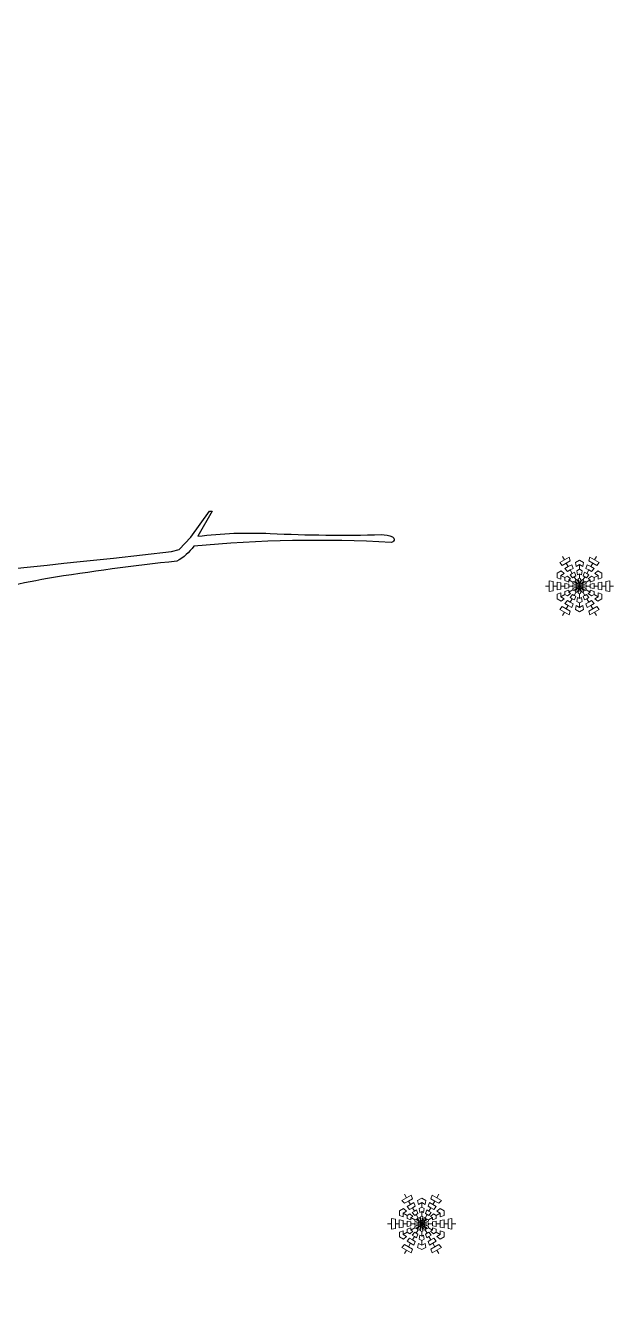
# Model space of a CAD drawing. Header units: millimetres. Extents: x 7 to 784, y -168 to 358.
# Drawn here: x 311.57 to 322.28, y 117.94 to 141.04 of the extents above; entities that cross this region are included whole.
import ezdxf

# ---------------------------------------------------------------- set-up
doc = ezdxf.new("R2010")
doc.units = ezdxf.units.MM
doc.layers.add('SnowBorder', color=145, linetype='Continuous')

# ---------------------------------------------------------------- blocks, each defined once
blk = doc.blocks.new('Winter trees 1_dwgmodels.com')
at = {"color": 0}
for points in [[(30.372, 73.228, 0.007771), (51.836, 75.162), (51.836, 75.162), (54.189, 75.425), (54.499, 75.516), (54.968, 76.01), (55.722, 77.068), (55.834, 77.064), (55.246, 76.047, -0.04288), (58.18, 76.159, 0.018689), (62.677, 76.114, -0.116147), (63.126, 76.021, -0.826504), (63.07, 75.8, 0.037115), (55.089, 75.647), (55.089, 75.647, -0.118061), (54.4, 75.04, 0.012701), (49.166, 74.34, -0.017693), (45.428, 73.709, 0.014204)], [(48.737, 97.466, 0.113973), (44.948, 96.213, -0.045407)]]:
    blk.add_lwpolyline(points, format="xyb", dxfattribs=at)

msp = doc.modelspace()

# ---------------------------------------------------------------- linework, layer by layer
at = {"color": 0}
msp.add_arc((223.31744, 157.44221), 97.37766, 305.9270425, 305.9270425, dxfattribs=at)
at = {"layer": 'SnowBorder', "lineweight": 0}
for p, q in [((321.38708, 131.31356), (321.3029, 131.26497)), ((321.3029, 131.26497), (321.34916, 131.21085)), ((321.34916, 131.21085), (321.42208, 131.25295)), ((321.35135, 131.37546), (321.38708, 131.31356)), ((321.35135, 131.37546), (321.38708, 131.31356)), ((321.38708, 131.31356), (321.47126, 131.36216)), ((321.49499, 131.29505), (321.42208, 131.25295)), ((321.42208, 131.25295), (321.45818, 131.19041)), ((321.42208, 131.25295), (321.45818, 131.19041)), ((321.45818, 131.19041), (321.51969, 131.22592)), ((321.47126, 131.36216), (321.49499, 131.29505)), ((321.51969, 131.22592), (321.54456, 131.15977)), ((321.58842, 131.26479), (321.66203, 131.30705)), ((321.60179, 131.19227), (321.58842, 131.26479)), ((321.66203, 131.22705), (321.60179, 131.19227)), ((321.73564, 131.26479), (321.66203, 131.30705)), ((321.66203, 131.14322), (321.66203, 131.22705)), ((321.66203, 131.14322), (321.66203, 131.22705)), ((321.66203, 131.22705), (321.72228, 131.19227)), ((321.72228, 131.19227), (321.73564, 131.26479)), ((321.80438, 131.22592), (321.7795, 131.15977)), ((321.86588, 131.19041), (321.80438, 131.22592)), ((321.85281, 131.36216), (321.82907, 131.29505)), ((321.82907, 131.29505), (321.90199, 131.25295)), ((321.93698, 131.31356), (321.85281, 131.36216)), ((321.90199, 131.25295), (321.86588, 131.19041)), ((321.90199, 131.25295), (321.86588, 131.19041)), ((321.9749, 131.21085), (321.90199, 131.25295)), ((321.97272, 131.37546), (321.93698, 131.31356)), ((321.97272, 131.37546), (321.93698, 131.31356)), ((321.93698, 131.31356), (322.02116, 131.26497)), ((322.02116, 131.26497), (321.9749, 131.21085)), ((321.25504, 130.98731), (321.25525, 131.07219)), ((321.32452, 130.96263), (321.25504, 130.98731)), ((321.32865, 131.11481), (321.25525, 131.07219)), ((321.32452, 131.03219), (321.38477, 131.06698)), ((321.39712, 130.99028), (321.32452, 131.03219)), ((321.32452, 131.03219), (321.32452, 130.96263)), ((321.39712, 130.99028), (321.32452, 131.03219)), ((321.38477, 131.06698), (321.32865, 131.11481)), ((321.45818, 131.19041), (321.39668, 131.1549)), ((321.39668, 131.1549), (321.44152, 131.10028)), ((321.44465, 131.01736), (321.39712, 130.99028)), ((321.39743, 130.93557), (321.39712, 130.99028)), ((321.44152, 131.10028), (321.49304, 131.13003)), ((321.50111, 130.96972), (321.44465, 131.01736)), ((321.52946, 131.06696), (321.48964, 131.04398)), ((321.48964, 131.04398), (321.53458, 130.98922)), ((321.54456, 131.15977), (321.49304, 131.13003)), ((321.49304, 131.13003), (321.52946, 131.06696)), ((321.49304, 131.13003), (321.52946, 131.06696)), ((321.52946, 131.06696), (321.56927, 131.08995)), ((321.53458, 130.98922), (321.5644, 131.00644)), ((321.59422, 131.02366), (321.5644, 131.00644)), ((321.5644, 131.00644), (321.60064, 130.94367)), ((321.5644, 131.00644), (321.60064, 130.94367)), ((321.56927, 131.08995), (321.59422, 131.02366)), ((321.61481, 131.1156), (321.66203, 131.14322)), ((321.62784, 131.04289), (321.61481, 131.1156)), ((321.66203, 131.06263), (321.62784, 131.04289)), ((321.64064, 130.96648), (321.66203, 130.97867)), ((321.70925, 131.1156), (321.66203, 131.14322)), ((321.66203, 130.97867), (321.66203, 131.06263)), ((321.66203, 130.97867), (321.66203, 131.06263)), ((321.66203, 131.06263), (321.69622, 131.04289)), ((321.68342, 130.96648), (321.66203, 130.97867)), ((321.69622, 131.04289), (321.70925, 131.1156)), ((321.75967, 131.00644), (321.72343, 130.94367)), ((321.75967, 131.00644), (321.72343, 130.94367)), ((321.7548, 131.08995), (321.72985, 131.02366)), ((321.72985, 131.02366), (321.75967, 131.00644)), ((321.79461, 131.06696), (321.7548, 131.08995)), ((321.78948, 130.98922), (321.75967, 131.00644)), ((321.7795, 131.15977), (321.83102, 131.13003)), ((321.83442, 131.04398), (321.78948, 130.98922)), ((321.83102, 131.13003), (321.79461, 131.06696)), ((321.83102, 131.13003), (321.79461, 131.06696)), ((321.79461, 131.06696), (321.83442, 131.04398)), ((321.82296, 130.96972), (321.87941, 131.01736)), ((321.88254, 131.10028), (321.83102, 131.13003)), ((321.86588, 131.19041), (321.92739, 131.1549)), ((321.87941, 131.01736), (321.92694, 130.99028)), ((321.92739, 131.1549), (321.88254, 131.10028)), ((321.92663, 130.93557), (321.92694, 130.99028)), ((321.92694, 130.99028), (321.99954, 131.03219)), ((321.92694, 130.99028), (321.99954, 131.03219)), ((321.9393, 131.06698), (321.99542, 131.11481)), ((321.99954, 131.03219), (321.9393, 131.06698)), ((321.99542, 131.11481), (322.06882, 131.07219)), ((321.99954, 131.03219), (321.99954, 130.96263)), ((321.99954, 130.96263), (322.06903, 130.98731)), ((322.06903, 130.98731), (322.06882, 131.07219)), ((321.04066, 130.83733), (321.11213, 130.83733)), ((321.04066, 130.83733), (321.11213, 130.83733)), ((321.11213, 130.83733), (321.11213, 130.93453)), ((321.11213, 130.93453), (321.18212, 130.92153)), ((321.11213, 130.83733), (321.11213, 130.74013)), ((321.11213, 130.74013), (321.18212, 130.75314)), ((321.18212, 130.92153), (321.18212, 130.83733)), ((321.18212, 130.75314), (321.18212, 130.83733)), ((321.18212, 130.83733), (321.25433, 130.83733)), ((321.18212, 130.83733), (321.25433, 130.83733)), ((321.25433, 130.83733), (321.25433, 130.90835)), ((321.25433, 130.90835), (321.32406, 130.89682)), ((321.25433, 130.83733), (321.25433, 130.76631)), ((321.25433, 130.76631), (321.32406, 130.77784)), ((321.32406, 130.89682), (321.32406, 130.83733)), ((321.32406, 130.77784), (321.32406, 130.83733)), ((321.32406, 130.83733), (321.39688, 130.83733)), ((321.32406, 130.83733), (321.39688, 130.83733)), ((321.39688, 130.83733), (321.39688, 130.8833)), ((321.39688, 130.8833), (321.46676, 130.87176)), ((321.39688, 130.83733), (321.39688, 130.79136)), ((321.39688, 130.79136), (321.46676, 130.8029)), ((321.46692, 130.9105), (321.39743, 130.93557)), ((321.46692, 130.76416), (321.39743, 130.73909)), ((321.46676, 130.87176), (321.46676, 130.83733)), ((321.46676, 130.8029), (321.46676, 130.83733)), ((321.46676, 130.83733), (321.53924, 130.83733)), ((321.46676, 130.83733), (321.53924, 130.83733)), ((321.46692, 130.94998), (321.50111, 130.96972)), ((321.53963, 130.908), (321.46692, 130.94998)), ((321.46692, 130.94998), (321.46692, 130.9105)), ((321.53963, 130.908), (321.46692, 130.94998)), ((321.53963, 130.76666), (321.46692, 130.72468)), ((321.53963, 130.76666), (321.46692, 130.72468)), ((321.46692, 130.72468), (321.46692, 130.76416)), ((321.53924, 130.83733), (321.53912, 130.85873)), ((321.53912, 130.85873), (321.60902, 130.84664)), ((321.53924, 130.83733), (321.53912, 130.81593)), ((321.53912, 130.81593), (321.60902, 130.82803)), ((321.5395, 130.88338), (321.53963, 130.908)), ((321.60979, 130.85725), (321.5395, 130.88338)), ((321.60979, 130.81742), (321.5395, 130.79128)), ((321.5395, 130.79128), (321.53963, 130.76666)), ((321.56089, 130.92043), (321.53963, 130.908)), ((321.56089, 130.75424), (321.53963, 130.76666)), ((321.61866, 130.87262), (321.56089, 130.92043)), ((321.61866, 130.80205), (321.56089, 130.75424)), ((321.60064, 130.94367), (321.58204, 130.93308)), ((321.58204, 130.93308), (321.62747, 130.87859)), ((321.58204, 130.74158), (321.62747, 130.79608)), ((321.60064, 130.94367), (321.61911, 130.95448)), ((321.60902, 130.84664), (321.60902, 130.83733)), ((321.60902, 130.82803), (321.60902, 130.83733)), ((321.60902, 130.83733), (321.66203, 130.83733)), ((321.60902, 130.83733), (321.66203, 130.83733)), ((321.60953, 130.86765), (321.61866, 130.87262)), ((321.60953, 130.86765), (321.60979, 130.85725)), ((321.66203, 130.83733), (321.60953, 130.86765)), ((321.66203, 130.83733), (321.60953, 130.86765)), ((321.66203, 130.83733), (321.60953, 130.80702)), ((321.66203, 130.83733), (321.60953, 130.80702)), ((321.60953, 130.80702), (321.60979, 130.81742)), ((321.60953, 130.80702), (321.61866, 130.80205)), ((321.61911, 130.95448), (321.64359, 130.8879)), ((321.61911, 130.72019), (321.64359, 130.78677)), ((321.62747, 130.87859), (321.63553, 130.88324)), ((321.62747, 130.79608), (321.63553, 130.79142)), ((321.64359, 130.8879), (321.63553, 130.88324)), ((321.63553, 130.88324), (321.66203, 130.83733)), ((321.63553, 130.88324), (321.66203, 130.83733)), ((321.63553, 130.79142), (321.66203, 130.83733)), ((321.63553, 130.79142), (321.66203, 130.83733)), ((321.64359, 130.78677), (321.63553, 130.79142)), ((321.65316, 130.89253), (321.64064, 130.96648)), ((321.65316, 130.78213), (321.64064, 130.70819)), ((321.66203, 130.89796), (321.65316, 130.89253)), ((321.66203, 130.77671), (321.65316, 130.78213)), ((321.66203, 130.83733), (321.66203, 130.89796)), ((321.66203, 130.89796), (321.67091, 130.89253)), ((321.66203, 130.83733), (321.66203, 130.89796)), ((321.68854, 130.88324), (321.66203, 130.83733)), ((321.68854, 130.88324), (321.66203, 130.83733)), ((321.66203, 130.83733), (321.71454, 130.86765)), ((321.66203, 130.83733), (321.71454, 130.86765)), ((321.71504, 130.83733), (321.66203, 130.83733)), ((321.68854, 130.79142), (321.66203, 130.83733)), ((321.66203, 130.83733), (321.66203, 130.77671)), ((321.66203, 130.83733), (321.66203, 130.77671)), ((321.71504, 130.83733), (321.66203, 130.83733)), ((321.66203, 130.83733), (321.71454, 130.80702)), ((321.68854, 130.79142), (321.66203, 130.83733)), ((321.66203, 130.83733), (321.71454, 130.80702)), ((321.66203, 130.77671), (321.67091, 130.78213)), ((321.67091, 130.89253), (321.68342, 130.96648)), ((321.67091, 130.78213), (321.68342, 130.70819)), ((321.70496, 130.95448), (321.68048, 130.8879)), ((321.68048, 130.8879), (321.68854, 130.88324)), ((321.68048, 130.78677), (321.68854, 130.79142)), ((321.70496, 130.72019), (321.68048, 130.78677)), ((321.6966, 130.87859), (321.68854, 130.88324)), ((321.6966, 130.79608), (321.68854, 130.79142)), ((321.74202, 130.93308), (321.6966, 130.87859)), ((321.74202, 130.74158), (321.6966, 130.79608)), ((321.72343, 130.94367), (321.70496, 130.95448)), ((321.7054, 130.87262), (321.76318, 130.92043)), ((321.71454, 130.86765), (321.7054, 130.87262)), ((321.71454, 130.80702), (321.7054, 130.80205)), ((321.7054, 130.80205), (321.76318, 130.75424)), ((321.71428, 130.85725), (321.78457, 130.88338)), ((321.71454, 130.86765), (321.71428, 130.85725)), ((321.71454, 130.80702), (321.71428, 130.81742)), ((321.71428, 130.81742), (321.78457, 130.79128)), ((321.78495, 130.85873), (321.71504, 130.84664)), ((321.71504, 130.84664), (321.71504, 130.83733)), ((321.71504, 130.82803), (321.71504, 130.83733)), ((321.78495, 130.81593), (321.71504, 130.82803)), ((321.72343, 130.94367), (321.74202, 130.93308)), ((321.76318, 130.92043), (321.78444, 130.908)), ((321.76318, 130.75424), (321.78444, 130.76666)), ((321.78444, 130.908), (321.85715, 130.94998)), ((321.78444, 130.908), (321.85715, 130.94998)), ((321.78457, 130.88338), (321.78444, 130.908)), ((321.78457, 130.79128), (321.78444, 130.76666)), ((321.78444, 130.76666), (321.85715, 130.72468)), ((321.78444, 130.76666), (321.85715, 130.72468)), ((321.78482, 130.83733), (321.78495, 130.85873)), ((321.8573, 130.83733), (321.78482, 130.83733)), ((321.8573, 130.83733), (321.78482, 130.83733)), ((321.78482, 130.83733), (321.78495, 130.81593)), ((321.85715, 130.94998), (321.82296, 130.96972)), ((321.85715, 130.94998), (321.85715, 130.9105)), ((321.85715, 130.9105), (321.92663, 130.93557)), ((321.85715, 130.72468), (321.85715, 130.76416)), ((321.85715, 130.76416), (321.92663, 130.73909)), ((321.92719, 130.8833), (321.8573, 130.87176)), ((321.8573, 130.87176), (321.8573, 130.83733)), ((321.8573, 130.8029), (321.8573, 130.83733)), ((321.92719, 130.79136), (321.8573, 130.8029)), ((321.92719, 130.83733), (321.92719, 130.8833)), ((322.00001, 130.83733), (321.92719, 130.83733)), ((322.00001, 130.83733), (321.92719, 130.83733)), ((321.92719, 130.83733), (321.92719, 130.79136)), ((322.06974, 130.90835), (322.00001, 130.89682)), ((322.00001, 130.89682), (322.00001, 130.83733)), ((322.00001, 130.77784), (322.00001, 130.83733)), ((322.06974, 130.76631), (322.00001, 130.77784)), ((322.06974, 130.83733), (322.06974, 130.90835)), ((322.14194, 130.83733), (322.06974, 130.83733)), ((322.14194, 130.83733), (322.06974, 130.83733)), ((322.06974, 130.83733), (322.06974, 130.76631)), ((322.21194, 130.93453), (322.14194, 130.92153)), ((322.14194, 130.92153), (322.14194, 130.83733)), ((322.14194, 130.75314), (322.14194, 130.83733)), ((322.21194, 130.74013), (322.14194, 130.75314)), ((322.21194, 130.83733), (322.21194, 130.93453)), ((322.28341, 130.83733), (322.21194, 130.83733)), ((322.28341, 130.83733), (322.21194, 130.83733)), ((322.21194, 130.83733), (322.21194, 130.74013)), ((321.32452, 130.71204), (321.25504, 130.68735)), ((321.25504, 130.68735), (321.25525, 130.60247)), ((321.32865, 130.55986), (321.25525, 130.60247)), ((321.32452, 130.64247), (321.32452, 130.71204)), ((321.39712, 130.68439), (321.32452, 130.64247)), ((321.39712, 130.68439), (321.32452, 130.64247)), ((321.32452, 130.64247), (321.38477, 130.60769)), ((321.38477, 130.60769), (321.32865, 130.55986)), ((321.39668, 130.51976), (321.44152, 130.57438)), ((321.45818, 130.48425), (321.39668, 130.51976)), ((321.39743, 130.73909), (321.39712, 130.68439)), ((321.44465, 130.6573), (321.39712, 130.68439)), ((321.44152, 130.57438), (321.49304, 130.54464)), ((321.50111, 130.70494), (321.44465, 130.6573)), ((321.46692, 130.72468), (321.50111, 130.70494)), ((321.48964, 130.63069), (321.53458, 130.68544)), ((321.52946, 130.6077), (321.48964, 130.63069)), ((321.49304, 130.54464), (321.52946, 130.6077)), ((321.49304, 130.54464), (321.52946, 130.6077)), ((321.54456, 130.51489), (321.49304, 130.54464)), ((321.51969, 130.44874), (321.54456, 130.51489)), ((321.52946, 130.6077), (321.56927, 130.58472)), ((321.53458, 130.68544), (321.5644, 130.66823)), ((321.5644, 130.66823), (321.60064, 130.73099)), ((321.5644, 130.66823), (321.60064, 130.73099)), ((321.59422, 130.65101), (321.5644, 130.66823)), ((321.56927, 130.58472), (321.59422, 130.65101)), ((321.60064, 130.73099), (321.58204, 130.74158)), ((321.60064, 130.73099), (321.61911, 130.72019)), ((321.62784, 130.63177), (321.61481, 130.55906)), ((321.61481, 130.55906), (321.66203, 130.53144)), ((321.66203, 130.61204), (321.62784, 130.63177)), ((321.64064, 130.70819), (321.66203, 130.69599)), ((321.68342, 130.70819), (321.66203, 130.69599)), ((321.66203, 130.69599), (321.66203, 130.61204)), ((321.66203, 130.69599), (321.66203, 130.61204)), ((321.66203, 130.61204), (321.69622, 130.63177)), ((321.70925, 130.55906), (321.66203, 130.53144)), ((321.66203, 130.53144), (321.66203, 130.44761)), ((321.66203, 130.53144), (321.66203, 130.44761)), ((321.69622, 130.63177), (321.70925, 130.55906)), ((321.72343, 130.73099), (321.70496, 130.72019)), ((321.72343, 130.73099), (321.74202, 130.74158)), ((321.75967, 130.66823), (321.72343, 130.73099)), ((321.75967, 130.66823), (321.72343, 130.73099)), ((321.72985, 130.65101), (321.75967, 130.66823)), ((321.7548, 130.58472), (321.72985, 130.65101)), ((321.79461, 130.6077), (321.7548, 130.58472)), ((321.78948, 130.68544), (321.75967, 130.66823)), ((321.7795, 130.51489), (321.83102, 130.54464)), ((321.80438, 130.44874), (321.7795, 130.51489)), ((321.83442, 130.63069), (321.78948, 130.68544)), ((321.79461, 130.6077), (321.83442, 130.63069)), ((321.83102, 130.54464), (321.79461, 130.6077)), ((321.83102, 130.54464), (321.79461, 130.6077)), ((321.85715, 130.72468), (321.82296, 130.70494)), ((321.82296, 130.70494), (321.87941, 130.6573)), ((321.88254, 130.57438), (321.83102, 130.54464)), ((321.86588, 130.48425), (321.92739, 130.51976)), ((321.87941, 130.6573), (321.92694, 130.68439)), ((321.92739, 130.51976), (321.88254, 130.57438)), ((321.92663, 130.73909), (321.92694, 130.68439)), ((321.92694, 130.68439), (321.99954, 130.64247)), ((321.92694, 130.68439), (321.99954, 130.64247)), ((321.99954, 130.64247), (321.9393, 130.60769)), ((321.9393, 130.60769), (321.99542, 130.55986)), ((321.99542, 130.55986), (322.06882, 130.60247)), ((321.99954, 130.64247), (321.99954, 130.71204)), ((321.99954, 130.71204), (322.06903, 130.68735)), ((322.06903, 130.68735), (322.06882, 130.60247)), ((321.3029, 130.4097), (321.34916, 130.46382)), ((321.38708, 130.3611), (321.3029, 130.4097)), ((321.34916, 130.46382), (321.42208, 130.42172)), ((321.35135, 130.29921), (321.38708, 130.3611)), ((321.35135, 130.29921), (321.38708, 130.3611)), ((321.38708, 130.3611), (321.47126, 130.3125)), ((321.42208, 130.42172), (321.45818, 130.48425)), ((321.42208, 130.42172), (321.45818, 130.48425)), ((321.49499, 130.37962), (321.42208, 130.42172)), ((321.45818, 130.48425), (321.51969, 130.44874)), ((321.47126, 130.3125), (321.49499, 130.37962)), ((321.60179, 130.48239), (321.58842, 130.40988)), ((321.58842, 130.40988), (321.66203, 130.36762)), ((321.66203, 130.44761), (321.60179, 130.48239)), ((321.66203, 130.44761), (321.72228, 130.48239)), ((321.73564, 130.40988), (321.66203, 130.36762)), ((321.72228, 130.48239), (321.73564, 130.40988)), ((321.86588, 130.48425), (321.80438, 130.44874)), ((321.82907, 130.37962), (321.90199, 130.42172)), ((321.85281, 130.3125), (321.82907, 130.37962)), ((321.93698, 130.3611), (321.85281, 130.3125)), ((321.90199, 130.42172), (321.86588, 130.48425)), ((321.90199, 130.42172), (321.86588, 130.48425)), ((321.9749, 130.46382), (321.90199, 130.42172)), ((321.93698, 130.3611), (322.02116, 130.4097)), ((321.97272, 130.29921), (321.93698, 130.3611)), ((321.97272, 130.29921), (321.93698, 130.3611)), ((322.02116, 130.4097), (321.9749, 130.46382)), ((318.51435, 119.70582), (318.43018, 119.65722)), ((318.43018, 119.65722), (318.47644, 119.6031)), ((318.47862, 119.76771), (318.51435, 119.70582)), ((318.47862, 119.76771), (318.51435, 119.70582)), ((318.51435, 119.70582), (318.59853, 119.75442)), ((318.62227, 119.6873), (318.54935, 119.6452)), ((318.59853, 119.75442), (318.62227, 119.6873)), ((318.71569, 119.65704), (318.78931, 119.6993)), ((318.72906, 119.58452), (318.71569, 119.65704)), ((318.86292, 119.65704), (318.78931, 119.6993)), ((318.84955, 119.58452), (318.86292, 119.65704)), ((318.98008, 119.75442), (318.95635, 119.6873)), ((318.95635, 119.6873), (319.02926, 119.6452)), ((319.06426, 119.70582), (318.98008, 119.75442)), ((319.09999, 119.76771), (319.06426, 119.70582)), ((319.09999, 119.76771), (319.06426, 119.70582)), ((319.06426, 119.70582), (319.14843, 119.65722)), ((319.14843, 119.65722), (319.10218, 119.6031)), ((318.38231, 119.37957), (318.38252, 119.46444)), ((318.45592, 119.50706), (318.38252, 119.46444)), ((318.4518, 119.42445), (318.51204, 119.45923)), ((318.51204, 119.45923), (318.45592, 119.50706)), ((318.47644, 119.6031), (318.54935, 119.6452)), ((318.58545, 119.58267), (318.52395, 119.54716)), ((318.52395, 119.54716), (318.5688, 119.49254)), ((318.54935, 119.6452), (318.58545, 119.58267)), ((318.54935, 119.6452), (318.58545, 119.58267)), ((318.5688, 119.49254), (318.62032, 119.52228)), ((318.58545, 119.58267), (318.64696, 119.61818)), ((318.65673, 119.45922), (318.61692, 119.43623)), ((318.61692, 119.43623), (318.66185, 119.38148)), ((318.67184, 119.55203), (318.62032, 119.52228)), ((318.62032, 119.52228), (318.65673, 119.45922)), ((318.62032, 119.52228), (318.65673, 119.45922)), ((318.64696, 119.61818), (318.67184, 119.55203)), ((318.65673, 119.45922), (318.69654, 119.4822)), ((318.69654, 119.4822), (318.72149, 119.41591)), ((318.78931, 119.61931), (318.72906, 119.58452)), ((318.74209, 119.50786), (318.78931, 119.53548)), ((318.75512, 119.43514), (318.74209, 119.50786)), ((318.78931, 119.45488), (318.75512, 119.43514)), ((318.78931, 119.53548), (318.78931, 119.61931)), ((318.78931, 119.53548), (318.78931, 119.61931)), ((318.78931, 119.61931), (318.84955, 119.58452)), ((318.83653, 119.50786), (318.78931, 119.53548)), ((318.78931, 119.37093), (318.78931, 119.45488)), ((318.78931, 119.37093), (318.78931, 119.45488)), ((318.78931, 119.45488), (318.8235, 119.43514)), ((318.8235, 119.43514), (318.83653, 119.50786)), ((318.88207, 119.4822), (318.85712, 119.41591)), ((318.92188, 119.45922), (318.88207, 119.4822)), ((318.93165, 119.61818), (318.90677, 119.55203)), ((318.90677, 119.55203), (318.95829, 119.52228)), ((318.9617, 119.43623), (318.91676, 119.38148)), ((318.95829, 119.52228), (318.92188, 119.45922)), ((318.95829, 119.52228), (318.92188, 119.45922)), ((318.92188, 119.45922), (318.9617, 119.43623)), ((318.99316, 119.58267), (318.93165, 119.61818)), ((319.00981, 119.49254), (318.95829, 119.52228)), ((319.02926, 119.6452), (318.99316, 119.58267)), ((319.02926, 119.6452), (318.99316, 119.58267)), ((318.99316, 119.58267), (319.05466, 119.54716)), ((319.05466, 119.54716), (319.00981, 119.49254)), ((319.10218, 119.6031), (319.02926, 119.6452)), ((319.06657, 119.45923), (319.12269, 119.50706)), ((319.12681, 119.42445), (319.06657, 119.45923)), ((319.12269, 119.50706), (319.19609, 119.46444)), ((319.1963, 119.37957), (319.19609, 119.46444)), ((318.16793, 119.22959), (318.2394, 119.22959)), ((318.16793, 119.22959), (318.2394, 119.22959)), ((318.2394, 119.22959), (318.2394, 119.32678)), ((318.2394, 119.32678), (318.3094, 119.31378)), ((318.2394, 119.22959), (318.2394, 119.13239)), ((318.3094, 119.31378), (318.3094, 119.22959)), ((318.3094, 119.14539), (318.3094, 119.22959)), ((318.3094, 119.22959), (318.3816, 119.22959)), ((318.3094, 119.22959), (318.3816, 119.22959)), ((318.3816, 119.22959), (318.3816, 119.3006)), ((318.3816, 119.3006), (318.45133, 119.28908)), ((318.3816, 119.22959), (318.3816, 119.15857)), ((318.4518, 119.35488), (318.38231, 119.37957)), ((318.45133, 119.28908), (318.45133, 119.22959)), ((318.45133, 119.1701), (318.45133, 119.22959)), ((318.45133, 119.22959), (318.52415, 119.22959)), ((318.45133, 119.22959), (318.52415, 119.22959)), ((318.5244, 119.38253), (318.4518, 119.42445)), ((318.4518, 119.42445), (318.4518, 119.35488)), ((318.5244, 119.38253), (318.4518, 119.42445)), ((318.52415, 119.22959), (318.52415, 119.27556)), ((318.52415, 119.27556), (318.59404, 119.26402)), ((318.52415, 119.22959), (318.52415, 119.18361)), ((318.52415, 119.18361), (318.59404, 119.19516)), ((318.57193, 119.40961), (318.5244, 119.38253)), ((318.52471, 119.32783), (318.5244, 119.38253)), ((318.59419, 119.30276), (318.52471, 119.32783)), ((318.62838, 119.36197), (318.57193, 119.40961)), ((318.59404, 119.26402), (318.59404, 119.22959)), ((318.59404, 119.19516), (318.59404, 119.22959)), ((318.59404, 119.22959), (318.66652, 119.22959)), ((318.59404, 119.22959), (318.66652, 119.22959)), ((318.59419, 119.34223), (318.62838, 119.36197)), ((318.6669, 119.30026), (318.59419, 119.34223)), ((318.59419, 119.34223), (318.59419, 119.30276)), ((318.6669, 119.30026), (318.59419, 119.34223)), ((318.66185, 119.38148), (318.69167, 119.39869)), ((318.66652, 119.22959), (318.66639, 119.25098)), ((318.66639, 119.25098), (318.73629, 119.23889)), ((318.66652, 119.22959), (318.66639, 119.20819)), ((318.66639, 119.20819), (318.73629, 119.22028)), ((318.66677, 119.27563), (318.6669, 119.30026)), ((318.73706, 119.2495), (318.66677, 119.27563)), ((318.73706, 119.20967), (318.66677, 119.18354)), ((318.68816, 119.31268), (318.6669, 119.30026)), ((318.74594, 119.26487), (318.68816, 119.31268)), ((318.72149, 119.41591), (318.69167, 119.39869)), ((318.69167, 119.39869), (318.72791, 119.33593)), ((318.69167, 119.39869), (318.72791, 119.33593)), ((318.72791, 119.33593), (318.70932, 119.32533)), ((318.70932, 119.32533), (318.75474, 119.27084)), ((318.72791, 119.33593), (318.74638, 119.34673)), ((318.73629, 119.23889), (318.73629, 119.22959)), ((318.73629, 119.22028), (318.73629, 119.22959)), ((318.73629, 119.22959), (318.78931, 119.22959)), ((318.73629, 119.22959), (318.78931, 119.22959)), ((318.7368, 119.2599), (318.74594, 119.26487)), ((318.7368, 119.2599), (318.73706, 119.2495)), ((318.78931, 119.22959), (318.7368, 119.2599)), ((318.78931, 119.22959), (318.7368, 119.2599)), ((318.78931, 119.22959), (318.7368, 119.19927)), ((318.78931, 119.22959), (318.7368, 119.19927)), ((318.7368, 119.19927), (318.73706, 119.20967)), ((318.7368, 119.19927), (318.74594, 119.1943)), ((318.74638, 119.34673), (318.77086, 119.28015)), ((318.75474, 119.27084), (318.7628, 119.2755)), ((318.77086, 119.28015), (318.7628, 119.2755)), ((318.7628, 119.2755), (318.78931, 119.22959)), ((318.7628, 119.2755), (318.78931, 119.22959)), ((318.7628, 119.18368), (318.78931, 119.22959)), ((318.7628, 119.18368), (318.78931, 119.22959)), ((318.76792, 119.35873), (318.78931, 119.37093)), ((318.78043, 119.28479), (318.76792, 119.35873)), ((318.78931, 119.29021), (318.78043, 119.28479)), ((318.8107, 119.35873), (318.78931, 119.37093)), ((318.78931, 119.22959), (318.78931, 119.29021)), ((318.78931, 119.29021), (318.79818, 119.28479)), ((318.78931, 119.22959), (318.78931, 119.29021)), ((318.81581, 119.2755), (318.78931, 119.22959)), ((318.81581, 119.2755), (318.78931, 119.22959)), ((318.78931, 119.22959), (318.84181, 119.2599)), ((318.78931, 119.22959), (318.84181, 119.2599)), ((318.84232, 119.22959), (318.78931, 119.22959)), ((318.81581, 119.18368), (318.78931, 119.22959)), ((318.78931, 119.22959), (318.78931, 119.16896)), ((318.78931, 119.22959), (318.78931, 119.16896)), ((318.84232, 119.22959), (318.78931, 119.22959)), ((318.78931, 119.22959), (318.84181, 119.19927)), ((318.81581, 119.18368), (318.78931, 119.22959)), ((318.78931, 119.22959), (318.84181, 119.19927)), ((318.79818, 119.28479), (318.8107, 119.35873)), ((318.83223, 119.34673), (318.80775, 119.28015)), ((318.80775, 119.28015), (318.81581, 119.2755)), ((318.82387, 119.27084), (318.81581, 119.2755)), ((318.8693, 119.32533), (318.82387, 119.27084)), ((318.8507, 119.33593), (318.83223, 119.34673)), ((318.83268, 119.26487), (318.89045, 119.31268)), ((318.84181, 119.2599), (318.83268, 119.26487)), ((318.84181, 119.19927), (318.83268, 119.1943)), ((318.84155, 119.2495), (318.91184, 119.27563)), ((318.84181, 119.2599), (318.84155, 119.2495)), ((318.84181, 119.19927), (318.84155, 119.20967)), ((318.84155, 119.20967), (318.91184, 119.18354)), ((318.91222, 119.25098), (318.84232, 119.23889)), ((318.84232, 119.23889), (318.84232, 119.22959)), ((318.84232, 119.22028), (318.84232, 119.22959)), ((318.91222, 119.20819), (318.84232, 119.22028)), ((318.88694, 119.39869), (318.8507, 119.33593)), ((318.88694, 119.39869), (318.8507, 119.33593)), ((318.8507, 119.33593), (318.8693, 119.32533)), ((318.85712, 119.41591), (318.88694, 119.39869)), ((318.91676, 119.38148), (318.88694, 119.39869)), ((318.89045, 119.31268), (318.91171, 119.30026)), ((318.91171, 119.30026), (318.98442, 119.34223)), ((318.91171, 119.30026), (318.98442, 119.34223)), ((318.91184, 119.27563), (318.91171, 119.30026)), ((318.9121, 119.22959), (318.91222, 119.25098)), ((318.98457, 119.22959), (318.9121, 119.22959)), ((318.98457, 119.22959), (318.9121, 119.22959)), ((318.9121, 119.22959), (318.91222, 119.20819)), ((318.95023, 119.36197), (319.00668, 119.40961)), ((318.98442, 119.34223), (318.95023, 119.36197)), ((318.98442, 119.34223), (318.98442, 119.30276)), ((318.98442, 119.30276), (319.0539, 119.32783)), ((319.05446, 119.27556), (318.98457, 119.26402)), ((318.98457, 119.26402), (318.98457, 119.22959)), ((318.98457, 119.19516), (318.98457, 119.22959)), ((319.05446, 119.18361), (318.98457, 119.19516)), ((319.00668, 119.40961), (319.05422, 119.38253)), ((319.0539, 119.32783), (319.05422, 119.38253)), ((319.05422, 119.38253), (319.12681, 119.42445)), ((319.05422, 119.38253), (319.12681, 119.42445)), ((319.05446, 119.22959), (319.05446, 119.27556)), ((319.12728, 119.22959), (319.05446, 119.22959)), ((319.12728, 119.22959), (319.05446, 119.22959)), ((319.05446, 119.22959), (319.05446, 119.18361)), ((319.12681, 119.42445), (319.12681, 119.35488)), ((319.12681, 119.35488), (319.1963, 119.37957)), ((319.19701, 119.3006), (319.12728, 119.28908)), ((319.12728, 119.28908), (319.12728, 119.22959)), ((319.12728, 119.1701), (319.12728, 119.22959)), ((319.19701, 119.22959), (319.19701, 119.3006)), ((319.26922, 119.22959), (319.19701, 119.22959)), ((319.26922, 119.22959), (319.19701, 119.22959)), ((319.19701, 119.22959), (319.19701, 119.15857)), ((319.33921, 119.32678), (319.26922, 119.31378)), ((319.26922, 119.31378), (319.26922, 119.22959)), ((319.26922, 119.14539), (319.26922, 119.22959)), ((319.33921, 119.22959), (319.33921, 119.32678)), ((319.41068, 119.22959), (319.33921, 119.22959)), ((319.41068, 119.22959), (319.33921, 119.22959)), ((319.33921, 119.22959), (319.33921, 119.13239)), ((318.2394, 119.13239), (318.3094, 119.14539)), ((318.3816, 119.15857), (318.45133, 119.1701)), ((318.4518, 119.10429), (318.38231, 119.07961)), ((318.38231, 119.07961), (318.38252, 118.99473)), ((318.45592, 118.95211), (318.38252, 118.99473)), ((318.4518, 119.03473), (318.4518, 119.10429)), ((318.5244, 119.07664), (318.4518, 119.03473)), ((318.5244, 119.07664), (318.4518, 119.03473)), ((318.4518, 119.03473), (318.51204, 118.99994)), ((318.51204, 118.99994), (318.45592, 118.95211)), ((318.52395, 118.91201), (318.5688, 118.96663)), ((318.52471, 119.13135), (318.5244, 119.07664)), ((318.57193, 119.04956), (318.5244, 119.07664)), ((318.59419, 119.15642), (318.52471, 119.13135)), ((318.5688, 118.96663), (318.62032, 118.93689)), ((318.62838, 119.0972), (318.57193, 119.04956)), ((318.6669, 119.15892), (318.59419, 119.11694)), ((318.6669, 119.15892), (318.59419, 119.11694)), ((318.59419, 119.11694), (318.59419, 119.15642)), ((318.59419, 119.11694), (318.62838, 119.0972)), ((318.61692, 119.02294), (318.66185, 119.07769)), ((318.65673, 118.99996), (318.61692, 119.02294)), ((318.62032, 118.93689), (318.65673, 118.99996)), ((318.62032, 118.93689), (318.65673, 118.99996)), ((318.65673, 118.99996), (318.69654, 118.97697)), ((318.66185, 119.07769), (318.69167, 119.06048)), ((318.66677, 119.18354), (318.6669, 119.15892)), ((318.68816, 119.14649), (318.6669, 119.15892)), ((318.74594, 119.1943), (318.68816, 119.14649)), ((318.69167, 119.06048), (318.72791, 119.12325)), ((318.69167, 119.06048), (318.72791, 119.12325)), ((318.72149, 119.04326), (318.69167, 119.06048)), ((318.69654, 118.97697), (318.72149, 119.04326)), ((318.70932, 119.13384), (318.75474, 119.18833)), ((318.72791, 119.12325), (318.70932, 119.13384)), ((318.72791, 119.12325), (318.74638, 119.11244)), ((318.75512, 119.02403), (318.74209, 118.95132)), ((318.74638, 119.11244), (318.77086, 119.17902)), ((318.75474, 119.18833), (318.7628, 119.18368)), ((318.78931, 119.00429), (318.75512, 119.02403)), ((318.77086, 119.17902), (318.7628, 119.18368)), ((318.78043, 119.17438), (318.76792, 119.10044)), ((318.76792, 119.10044), (318.78931, 119.08825)), ((318.78931, 119.16896), (318.78043, 119.17438)), ((318.78931, 119.16896), (318.79818, 119.17438)), ((318.8107, 119.10044), (318.78931, 119.08825)), ((318.78931, 119.08825), (318.78931, 119.00429)), ((318.78931, 119.08825), (318.78931, 119.00429)), ((318.78931, 119.00429), (318.8235, 119.02403)), ((318.79818, 119.17438), (318.8107, 119.10044)), ((318.80775, 119.17902), (318.81581, 119.18368)), ((318.83223, 119.11244), (318.80775, 119.17902)), ((318.82387, 119.18833), (318.81581, 119.18368)), ((318.8235, 119.02403), (318.83653, 118.95132)), ((318.8693, 119.13384), (318.82387, 119.18833)), ((318.8507, 119.12325), (318.83223, 119.11244)), ((318.83268, 119.1943), (318.89045, 119.14649)), ((318.8507, 119.12325), (318.8693, 119.13384)), ((318.88694, 119.06048), (318.8507, 119.12325)), ((318.88694, 119.06048), (318.8507, 119.12325)), ((318.85712, 119.04326), (318.88694, 119.06048)), ((318.88207, 118.97697), (318.85712, 119.04326)), ((318.92188, 118.99996), (318.88207, 118.97697)), ((318.91676, 119.07769), (318.88694, 119.06048)), ((318.89045, 119.14649), (318.91171, 119.15892)), ((318.91184, 119.18354), (318.91171, 119.15892)), ((318.91171, 119.15892), (318.98442, 119.11694)), ((318.91171, 119.15892), (318.98442, 119.11694)), ((318.9617, 119.02294), (318.91676, 119.07769)), ((318.92188, 118.99996), (318.9617, 119.02294)), ((318.95829, 118.93689), (318.92188, 118.99996)), ((318.95829, 118.93689), (318.92188, 118.99996)), ((318.98442, 119.11694), (318.95023, 119.0972)), ((318.95023, 119.0972), (319.00668, 119.04956)), ((319.00981, 118.96663), (318.95829, 118.93689)), ((318.98442, 119.11694), (318.98442, 119.15642)), ((318.98442, 119.15642), (319.0539, 119.13135)), ((319.00668, 119.04956), (319.05422, 119.07664)), ((319.05466, 118.91201), (319.00981, 118.96663)), ((319.0539, 119.13135), (319.05422, 119.07664)), ((319.05422, 119.07664), (319.12681, 119.03473)), ((319.05422, 119.07664), (319.12681, 119.03473)), ((319.12681, 119.03473), (319.06657, 118.99994)), ((319.06657, 118.99994), (319.12269, 118.95211)), ((319.12269, 118.95211), (319.19609, 118.99473)), ((319.12681, 119.03473), (319.12681, 119.10429)), ((319.12681, 119.10429), (319.1963, 119.07961)), ((319.19701, 119.15857), (319.12728, 119.1701)), ((319.1963, 119.07961), (319.19609, 118.99473)), ((319.33921, 119.13239), (319.26922, 119.14539)), ((318.43018, 118.80195), (318.47644, 118.85607)), ((318.51435, 118.75335), (318.43018, 118.80195)), ((318.47644, 118.85607), (318.54935, 118.81397)), ((318.47862, 118.69146), (318.51435, 118.75335)), ((318.47862, 118.69146), (318.51435, 118.75335)), ((318.51435, 118.75335), (318.59853, 118.70476)), ((318.58545, 118.87651), (318.52395, 118.91201)), ((318.54935, 118.81397), (318.58545, 118.87651)), ((318.54935, 118.81397), (318.58545, 118.87651)), ((318.62227, 118.77187), (318.54935, 118.81397)), ((318.58545, 118.87651), (318.64696, 118.841)), ((318.59853, 118.70476), (318.62227, 118.77187)), ((318.67184, 118.90714), (318.62032, 118.93689)), ((318.64696, 118.841), (318.67184, 118.90714)), ((318.72906, 118.87465), (318.71569, 118.80213)), ((318.71569, 118.80213), (318.78931, 118.75987)), ((318.78931, 118.83987), (318.72906, 118.87465)), ((318.74209, 118.95132), (318.78931, 118.9237)), ((318.83653, 118.95132), (318.78931, 118.9237)), ((318.78931, 118.9237), (318.78931, 118.83987)), ((318.78931, 118.9237), (318.78931, 118.83987)), ((318.78931, 118.83987), (318.84955, 118.87465)), ((318.86292, 118.80213), (318.78931, 118.75987)), ((318.84955, 118.87465), (318.86292, 118.80213)), ((318.90677, 118.90714), (318.95829, 118.93689)), ((318.93165, 118.841), (318.90677, 118.90714)), ((318.99316, 118.87651), (318.93165, 118.841)), ((318.95635, 118.77187), (319.02926, 118.81397)), ((318.98008, 118.70476), (318.95635, 118.77187)), ((319.06426, 118.75335), (318.98008, 118.70476)), ((318.99316, 118.87651), (319.05466, 118.91201)), ((319.02926, 118.81397), (318.99316, 118.87651)), ((319.02926, 118.81397), (318.99316, 118.87651)), ((319.10218, 118.85607), (319.02926, 118.81397)), ((319.06426, 118.75335), (319.14843, 118.80195)), ((319.09999, 118.69146), (319.06426, 118.75335)), ((319.09999, 118.69146), (319.06426, 118.75335)), ((319.14843, 118.80195), (319.10218, 118.85607))]:
    msp.add_line(p, q, dxfattribs=at)

# ---------------------------------------------------------------- block references
at = {"xscale": 0.45, "yscale": 0.45, "zscale": 0.45}
msp.add_blockref('Winter trees 1_dwgmodels.com', (289.85084, 97.52278), dxfattribs=at)

doc.saveas('drawing.dxf')
